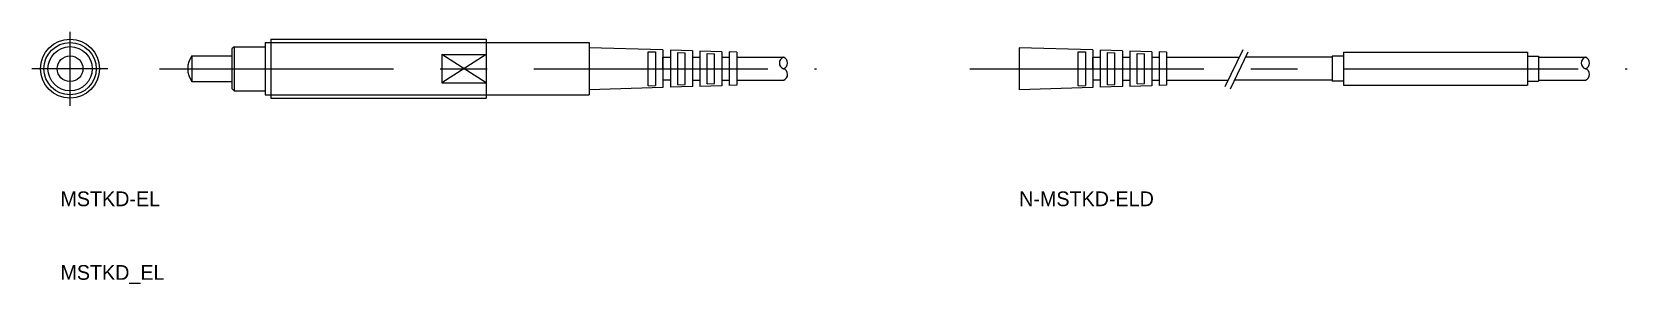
# Model space of a CAD drawing. Extents: x 279 to 495, y 643 to 677.
import ezdxf

# ---------------------------------------------------------------- set-up
doc = ezdxf.new("R2010")
doc.units = 0
doc.linetypes.add('CENTER', pattern=[50.8, 31.75, -6.35, 6.35, -6.35])
doc.layers.get('0').update_dxf_attribs({"linetype": 'CONTINUOUS'})
doc.layers.add('CENTER', color=1, linetype='CENTER')

msp = doc.modelspace()

# ---------------------------------------------------------------- linework, layer by layer
at = {"color": 7, "linetype": 'CONTINUOUS'}
for p, q in [((310.27, 675.94), (310.27, 668.84)), ((310.27, 675.94), (311.07, 675.94)), ((310.27, 675.94), (311.07, 675.94)), ((311.07, 676.39), (311.07, 668.39)), ((311.07, 676.39), (340.27, 676.39)), ((340.27, 676.39), (340.27, 668.39)), ((340.27, 675.94), (354.27, 675.94)), ((354.27, 675.94), (354.27, 668.84)), ((300.34, 674.14), (300.34, 670.64)), ((300.34, 674.14), (305.77, 674.14)), ((306.07, 675.38), (305.77, 675.08)), ((305.77, 675.08), (305.77, 669.69)), ((306.07, 675.38), (306.07, 669.39)), ((306.07, 675.38), (310.27, 675.38)), ((334.27, 674.32), (334.27, 670.45)), ((334.27, 674.32), (340.27, 674.32)), ((364.27, 674.94), (354.27, 675.24)), ((362.27, 670.08), (362.27, 674.7)), ((362.27, 674.7), (363.27, 674.67)), ((363.27, 674.67), (363.27, 670.11)), ((364.27, 674.94), (364.27, 669.84)), ((364.27, 672.39), (364.27, 673.94)), ((364.27, 673.94), (365.27, 673.94)), ((365.27, 674.91), (365.27, 669.87)), ((368.27, 674.82), (365.27, 674.91)), ((366.27, 670.2), (366.27, 674.57)), ((366.27, 674.57), (367.27, 674.54)), ((367.27, 670.23), (367.27, 674.54)), ((368.27, 674.82), (368.27, 669.96)), ((368.27, 673.94), (369.27, 673.94)), ((369.27, 674.79), (369.27, 669.99)), ((372.27, 674.7), (369.27, 674.79)), ((370.27, 670.33), (370.27, 674.45)), ((370.27, 674.45), (371.27, 674.42)), ((371.27, 670.36), (371.27, 674.42)), ((372.27, 674.7), (372.27, 670.08)), ((372.27, 673.94), (373.27, 673.94)), ((374.27, 674.64), (373.27, 674.67)), ((373.27, 674.67), (373.27, 670.11)), ((374.27, 674.64), (374.27, 670.14)), ((374.27, 673.94), (380.62, 673.94)), ((422.61, 674.94), (412.61, 675.24)), ((412.61, 675.24), (412.61, 669.54)), ((420.61, 674.7), (421.61, 674.67)), ((420.61, 670.08), (420.61, 674.7)), ((421.61, 674.67), (421.61, 670.11)), ((422.61, 674.94), (422.61, 669.84)), ((422.61, 673.94), (423.61, 673.94)), ((422.61, 672.39), (422.61, 673.94)), ((426.61, 674.82), (423.61, 674.91)), ((423.61, 674.91), (423.61, 669.87)), ((424.61, 674.57), (425.61, 674.54)), ((424.61, 670.2), (424.61, 674.57)), ((425.61, 670.23), (425.61, 674.54)), ((426.61, 674.82), (426.61, 669.96)), ((426.61, 673.94), (427.61, 673.94)), ((430.61, 674.7), (427.61, 674.79)), ((427.61, 674.79), (427.61, 669.99)), ((428.61, 674.45), (429.61, 674.42)), ((428.61, 670.33), (428.61, 674.45)), ((429.61, 670.36), (429.61, 674.42)), ((430.61, 674.7), (430.61, 670.08)), ((430.61, 673.94), (431.61, 673.94)), ((431.61, 674.67), (431.61, 670.11)), ((432.61, 674.64), (431.61, 674.67)), ((432.61, 674.64), (432.61, 670.14)), ((432.61, 673.94), (442.45, 673.94)), ((455.1, 673.94), (443.3, 673.94)), ((443.93, 673.94), (443.93, 673.94)), ((443.93, 673.94), (443.93, 673.94)), ((456.6, 674.09), (455.1, 674.09)), ((455.1, 674.09), (455.1, 670.69)), ((456.6, 674.64), (456.6, 670.14)), ((456.6, 674.64), (481.6, 674.64)), ((481.6, 674.64), (481.6, 670.14)), ((481.6, 674.09), (483.1, 674.09)), ((483.1, 674.09), (483.1, 670.69)), ((483.1, 673.94), (489.45, 673.94)), ((300.34, 670.64), (305.77, 670.64)), ((306.07, 669.39), (305.77, 669.69)), ((306.07, 669.39), (310.27, 669.39)), ((334.27, 670.45), (340.27, 670.45)), ((364.27, 669.84), (354.27, 669.54)), ((362.27, 670.08), (363.27, 670.11)), ((365.27, 670.84), (364.27, 670.84)), ((368.27, 669.96), (365.27, 669.87)), ((366.27, 670.2), (367.27, 670.23)), ((368.27, 670.84), (369.27, 670.84)), ((372.27, 670.08), (369.27, 669.99)), ((370.27, 670.33), (371.27, 670.36)), ((372.27, 670.84), (373.27, 670.84)), ((374.27, 670.14), (373.27, 670.11)), ((374.27, 670.84), (380.65, 670.84)), ((422.61, 669.84), (412.61, 669.54)), ((420.61, 670.08), (421.61, 670.11)), ((423.61, 670.84), (422.61, 670.84)), ((426.61, 669.96), (423.61, 669.87)), ((424.61, 670.2), (425.61, 670.23)), ((426.61, 670.84), (427.61, 670.84)), ((430.61, 670.08), (427.61, 669.99)), ((428.61, 670.33), (429.61, 670.36)), ((430.61, 670.84), (431.61, 670.84)), ((432.61, 670.14), (431.61, 670.11)), ((432.61, 670.84), (440.96, 670.84)), ((455.1, 670.84), (441.81, 670.84)), ((456.6, 670.69), (455.1, 670.69)), ((456.6, 670.14), (481.6, 670.14)), ((481.6, 670.69), (483.1, 670.69)), ((483.1, 670.84), (489.48, 670.84)), ((310.27, 668.84), (311.07, 668.84)), ((310.27, 668.84), (311.07, 668.84)), ((311.07, 668.39), (340.27, 668.39)), ((340.27, 668.84), (354.27, 668.84))]:
    msp.add_line(p, q, dxfattribs=at)
at = {"color": 3, "linetype": 'CONTINUOUS'}
for p, q in [((311.07, 675.94), (340.27, 675.94)), ((340.27, 674.32), (334.27, 670.45)), ((340.27, 670.45), (334.27, 674.32)), ((442.94, 674.97), (440.53, 669.94)), ((443.64, 674.63), (441.22, 669.61)), ((311.07, 668.84), (340.27, 668.84))]:
    msp.add_line(p, q, dxfattribs=at)
at = {"color": 7, "linetype": 'CONTINUOUS'}
for radius in [4, 3.55, 3, 1.75]:
    msp.add_circle((283.81, 672.39), radius, dxfattribs=at)
msp.add_arc((302.77, 672.39), 3, 144.3147, 215.6853, dxfattribs=at)
at = {"color": 7}
for centre, start, end in [((380.88, 673.16), 108.3831, 251.617), ((380.36, 673.16), 288.383, 71.6169), ((489.7, 673.16), 108.3831, 251.617), ((489.19, 673.16), 288.383, 71.6169), ((380.36, 671.6), 290.7723, 71.617), ((489.19, 671.6), 290.7723, 71.617)]:
    msp.add_arc(centre, 0.82, start, end, dxfattribs=at)
at = {"layer": 'CENTER', "color": 1, "linetype": 'CENTER'}
for p, q in [((283.81, 667.35), (283.81, 677.39)), ((288.93, 672.39), (278.63, 672.39)), ((295.94, 672.39), (385.12, 672.39)), ((405.93, 672.39), (495.11, 672.39))]:
    msp.add_line(p, q, dxfattribs=at)

# ---------------------------------------------------------------- texts
for s, p in [('MSTKD-EL', (282.5, 653.72)), ('N-MSTKD-ELD', (412.61, 653.72)), ('MSTKD_EL', (282.5, 643.72))]:
    msp.add_text(s, height=2).set_placement(p)

doc.saveas('drawing.dxf')
